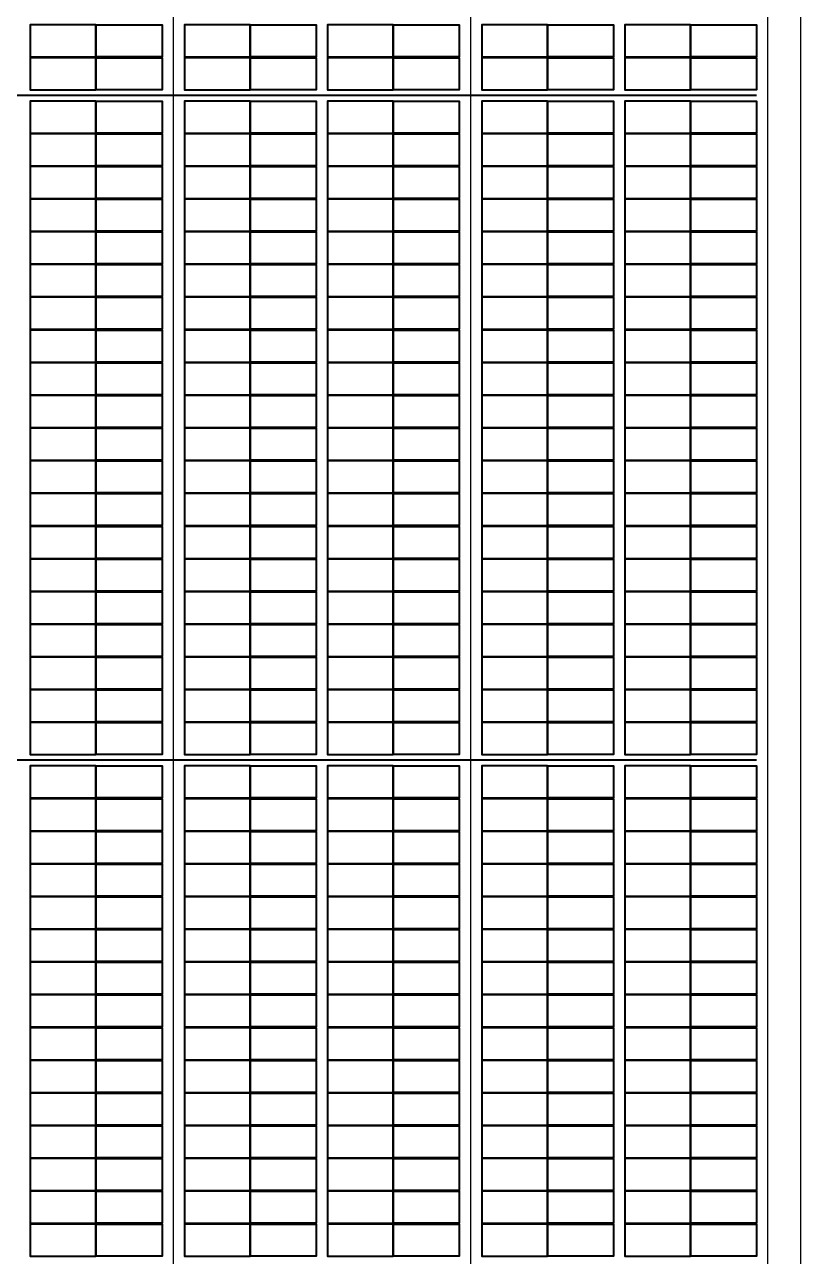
# Model space of a CAD drawing. Header units: millimetres. Extents: x -735047 to 1918431, y -1621985 to 747622.
# Drawn here: x 1770334 to 1797830, y -734042 to -690409 of the extents above; entities that cross this region are included whole.
import ezdxf

# ---------------------------------------------------------------- set-up
doc = ezdxf.new("R2010")
doc.units = ezdxf.units.MM
for name, color, linetype, lineweight in [('SOL-BUILDING_OUTLINE', 1, 'Continuous', 30), ('SOL-CRR - EXISTING', 251, 'Continuous', 40), ('SOL-PV MODULES - PH1', 250, 'Continuous', 40)]:
    doc.layers.add(name, color=color, linetype=linetype, lineweight=lineweight)
doc.layers.add('SOL-WALKWAYS EXISTING', color=250, linetype='Continuous')

msp = doc.modelspace()

# ---------------------------------------------------------------- linework, layer by layer
at = {"layer": 'SOL-BUILDING_OUTLINE'}
msp.add_line((1797829.742, -647565.811), (1797829.742, -821566.117), dxfattribs=at)
at = {"layer": 'SOL-CRR - EXISTING'}
for p, q in [((1796278.455, -692914.811), (1746529.454, -692914.811)), ((1796278.455, -716469.811), (1749258.708, -716469.811))]:
    msp.add_line(p, q, dxfattribs=at)
at = {"layer": 'SOL-PV MODULES - PH1'}
for points in [[(1772863.589, -690421.811), (1770533.786, -690421.811), (1770533.786, -691555.811), (1772863.589, -691555.811)], [(1772873.575, -690421.811), (1775203.378, -690421.811), (1775203.378, -691555.811), (1772873.575, -691555.811)], [(1778332.084, -690421.811), (1776002.281, -690421.811), (1776002.281, -691555.811), (1778332.084, -691555.811)], [(1778342.07, -690421.811), (1780671.873, -690421.811), (1780671.873, -691555.811), (1778342.07, -691555.811)], [(1783401.127, -690421.811), (1781071.325, -690421.811), (1781071.325, -691555.811), (1783401.127, -691555.811)], [(1783411.114, -690421.811), (1785740.916, -690421.811), (1785740.916, -691555.811), (1783411.114, -691555.811)], [(1788869.623, -690421.811), (1786539.82, -690421.811), (1786539.82, -691555.811), (1788869.623, -691555.811)], [(1788879.609, -690421.811), (1791209.412, -690421.811), (1791209.412, -691555.811), (1788879.609, -691555.811)], [(1793938.666, -690421.811), (1791608.864, -690421.811), (1791608.864, -691555.811), (1793938.666, -691555.811)], [(1793948.653, -690421.811), (1796278.455, -690421.811), (1796278.455, -691555.811), (1793948.653, -691555.811)], [(1772863.589, -691580.811), (1770533.786, -691580.811), (1770533.786, -692714.811), (1772863.589, -692714.811)], [(1772873.575, -691580.811), (1775203.378, -691580.811), (1775203.378, -692714.811), (1772873.575, -692714.811)], [(1778332.084, -691580.811), (1776002.281, -691580.811), (1776002.281, -692714.811), (1778332.084, -692714.811)], [(1778342.07, -691580.811), (1780671.873, -691580.811), (1780671.873, -692714.811), (1778342.07, -692714.811)], [(1783401.127, -691580.811), (1781071.325, -691580.811), (1781071.325, -692714.811), (1783401.127, -692714.811)], [(1783411.114, -691580.811), (1785740.916, -691580.811), (1785740.916, -692714.811), (1783411.114, -692714.811)], [(1788869.623, -691580.811), (1786539.82, -691580.811), (1786539.82, -692714.811), (1788869.623, -692714.811)], [(1788879.609, -691580.811), (1791209.412, -691580.811), (1791209.412, -692714.811), (1788879.609, -692714.811)], [(1793938.666, -691580.811), (1791608.864, -691580.811), (1791608.864, -692714.811), (1793938.666, -692714.811)], [(1793948.653, -691580.811), (1796278.455, -691580.811), (1796278.455, -692714.811), (1793948.653, -692714.811)], [(1772863.589, -693114.811), (1770533.786, -693114.811), (1770533.786, -694248.811), (1772863.589, -694248.811)], [(1772873.575, -693114.811), (1775203.378, -693114.811), (1775203.378, -694248.811), (1772873.575, -694248.811)], [(1778332.084, -693114.811), (1776002.281, -693114.811), (1776002.281, -694248.811), (1778332.084, -694248.811)], [(1778342.07, -693114.811), (1780671.873, -693114.811), (1780671.873, -694248.811), (1778342.07, -694248.811)], [(1783401.127, -693114.811), (1781071.325, -693114.811), (1781071.325, -694248.811), (1783401.127, -694248.811)], [(1783411.114, -693114.811), (1785740.916, -693114.811), (1785740.916, -694248.811), (1783411.114, -694248.811)], [(1788869.623, -693114.811), (1786539.82, -693114.811), (1786539.82, -694248.811), (1788869.623, -694248.811)], [(1788879.609, -693114.811), (1791209.412, -693114.811), (1791209.412, -694248.811), (1788879.609, -694248.811)], [(1793938.666, -693114.811), (1791608.864, -693114.811), (1791608.864, -694248.811), (1793938.666, -694248.811)], [(1793948.653, -693114.811), (1796278.455, -693114.811), (1796278.455, -694248.811), (1793948.653, -694248.811)], [(1772863.589, -694273.811), (1770533.786, -694273.811), (1770533.786, -695407.811), (1772863.589, -695407.811)], [(1772873.575, -694273.811), (1775203.378, -694273.811), (1775203.378, -695407.811), (1772873.575, -695407.811)], [(1778332.084, -694273.811), (1776002.281, -694273.811), (1776002.281, -695407.811), (1778332.084, -695407.811)], [(1778342.07, -694273.811), (1780671.873, -694273.811), (1780671.873, -695407.811), (1778342.07, -695407.811)], [(1783401.127, -694273.811), (1781071.325, -694273.811), (1781071.325, -695407.811), (1783401.127, -695407.811)], [(1783411.114, -694273.811), (1785740.916, -694273.811), (1785740.916, -695407.811), (1783411.114, -695407.811)], [(1788869.623, -694273.811), (1786539.82, -694273.811), (1786539.82, -695407.811), (1788869.623, -695407.811)], [(1788879.609, -694273.811), (1791209.412, -694273.811), (1791209.412, -695407.811), (1788879.609, -695407.811)], [(1793938.666, -694273.811), (1791608.864, -694273.811), (1791608.864, -695407.811), (1793938.666, -695407.811)], [(1793948.653, -694273.811), (1796278.455, -694273.811), (1796278.455, -695407.811), (1793948.653, -695407.811)], [(1772863.589, -695432.811), (1770533.786, -695432.811), (1770533.786, -696566.811), (1772863.589, -696566.811)], [(1772873.575, -695432.811), (1775203.378, -695432.811), (1775203.378, -696566.811), (1772873.575, -696566.811)], [(1778332.084, -695432.811), (1776002.281, -695432.811), (1776002.281, -696566.811), (1778332.084, -696566.811)], [(1778342.07, -695432.811), (1780671.873, -695432.811), (1780671.873, -696566.811), (1778342.07, -696566.811)], [(1783401.127, -695432.811), (1781071.325, -695432.811), (1781071.325, -696566.811), (1783401.127, -696566.811)], [(1783411.114, -695432.811), (1785740.916, -695432.811), (1785740.916, -696566.811), (1783411.114, -696566.811)], [(1788869.623, -695432.811), (1786539.82, -695432.811), (1786539.82, -696566.811), (1788869.623, -696566.811)], [(1788879.609, -695432.811), (1791209.412, -695432.811), (1791209.412, -696566.811), (1788879.609, -696566.811)], [(1793938.666, -695432.811), (1791608.864, -695432.811), (1791608.864, -696566.811), (1793938.666, -696566.811)], [(1793948.653, -695432.811), (1796278.455, -695432.811), (1796278.455, -696566.811), (1793948.653, -696566.811)], [(1772863.589, -696591.811), (1770533.786, -696591.811), (1770533.786, -697725.811), (1772863.589, -697725.811)], [(1772873.575, -696591.811), (1775203.378, -696591.811), (1775203.378, -697725.811), (1772873.575, -697725.811)], [(1778332.084, -696591.811), (1776002.281, -696591.811), (1776002.281, -697725.811), (1778332.084, -697725.811)], [(1778342.07, -696591.811), (1780671.873, -696591.811), (1780671.873, -697725.811), (1778342.07, -697725.811)], [(1783401.127, -696591.811), (1781071.325, -696591.811), (1781071.325, -697725.811), (1783401.127, -697725.811)], [(1783411.114, -696591.811), (1785740.916, -696591.811), (1785740.916, -697725.811), (1783411.114, -697725.811)], [(1788869.623, -696591.811), (1786539.82, -696591.811), (1786539.82, -697725.811), (1788869.623, -697725.811)], [(1788879.609, -696591.811), (1791209.412, -696591.811), (1791209.412, -697725.811), (1788879.609, -697725.811)], [(1793938.666, -696591.811), (1791608.864, -696591.811), (1791608.864, -697725.811), (1793938.666, -697725.811)], [(1793948.653, -696591.811), (1796278.455, -696591.811), (1796278.455, -697725.811), (1793948.653, -697725.811)], [(1772863.589, -697750.811), (1770533.786, -697750.811), (1770533.786, -698884.811), (1772863.589, -698884.811)], [(1772873.575, -697750.811), (1775203.378, -697750.811), (1775203.378, -698884.811), (1772873.575, -698884.811)], [(1778332.084, -697750.811), (1776002.281, -697750.811), (1776002.281, -698884.811), (1778332.084, -698884.811)], [(1778342.07, -697750.811), (1780671.873, -697750.811), (1780671.873, -698884.811), (1778342.07, -698884.811)], [(1783401.127, -697750.811), (1781071.325, -697750.811), (1781071.325, -698884.811), (1783401.127, -698884.811)], [(1783411.114, -697750.811), (1785740.916, -697750.811), (1785740.916, -698884.811), (1783411.114, -698884.811)], [(1788869.623, -697750.811), (1786539.82, -697750.811), (1786539.82, -698884.811), (1788869.623, -698884.811)], [(1788879.609, -697750.811), (1791209.412, -697750.811), (1791209.412, -698884.811), (1788879.609, -698884.811)], [(1793938.666, -697750.811), (1791608.864, -697750.811), (1791608.864, -698884.811), (1793938.666, -698884.811)], [(1793948.653, -697750.811), (1796278.455, -697750.811), (1796278.455, -698884.811), (1793948.653, -698884.811)], [(1772863.589, -698909.811), (1770533.786, -698909.811), (1770533.786, -700043.811), (1772863.589, -700043.811)], [(1772873.575, -698909.811), (1775203.378, -698909.811), (1775203.378, -700043.811), (1772873.575, -700043.811)], [(1778332.084, -698909.811), (1776002.281, -698909.811), (1776002.281, -700043.811), (1778332.084, -700043.811)], [(1778342.07, -698909.811), (1780671.873, -698909.811), (1780671.873, -700043.811), (1778342.07, -700043.811)], [(1783401.127, -698909.811), (1781071.325, -698909.811), (1781071.325, -700043.811), (1783401.127, -700043.811)], [(1783411.114, -698909.811), (1785740.916, -698909.811), (1785740.916, -700043.811), (1783411.114, -700043.811)], [(1788869.623, -698909.811), (1786539.82, -698909.811), (1786539.82, -700043.811), (1788869.623, -700043.811)], [(1788879.609, -698909.811), (1791209.412, -698909.811), (1791209.412, -700043.811), (1788879.609, -700043.811)], [(1793938.666, -698909.811), (1791608.864, -698909.811), (1791608.864, -700043.811), (1793938.666, -700043.811)], [(1793948.653, -698909.811), (1796278.455, -698909.811), (1796278.455, -700043.811), (1793948.653, -700043.811)], [(1772863.589, -700068.811), (1770533.786, -700068.811), (1770533.786, -701202.811), (1772863.589, -701202.811)], [(1772873.575, -700068.811), (1775203.378, -700068.811), (1775203.378, -701202.811), (1772873.575, -701202.811)], [(1778332.084, -700068.811), (1776002.281, -700068.811), (1776002.281, -701202.811), (1778332.084, -701202.811)], [(1778342.07, -700068.811), (1780671.873, -700068.811), (1780671.873, -701202.811), (1778342.07, -701202.811)], [(1783401.127, -700068.811), (1781071.325, -700068.811), (1781071.325, -701202.811), (1783401.127, -701202.811)], [(1783411.114, -700068.811), (1785740.916, -700068.811), (1785740.916, -701202.811), (1783411.114, -701202.811)], [(1788869.623, -700068.811), (1786539.82, -700068.811), (1786539.82, -701202.811), (1788869.623, -701202.811)], [(1788879.609, -700068.811), (1791209.412, -700068.811), (1791209.412, -701202.811), (1788879.609, -701202.811)], [(1793938.666, -700068.811), (1791608.864, -700068.811), (1791608.864, -701202.811), (1793938.666, -701202.811)], [(1793948.653, -700068.811), (1796278.455, -700068.811), (1796278.455, -701202.811), (1793948.653, -701202.811)], [(1772863.589, -701227.811), (1770533.786, -701227.811), (1770533.786, -702361.811), (1772863.589, -702361.811)], [(1772873.575, -701227.811), (1775203.378, -701227.811), (1775203.378, -702361.811), (1772873.575, -702361.811)], [(1778332.084, -701227.811), (1776002.281, -701227.811), (1776002.281, -702361.811), (1778332.084, -702361.811)], [(1778342.07, -701227.811), (1780671.873, -701227.811), (1780671.873, -702361.811), (1778342.07, -702361.811)], [(1783401.127, -701227.811), (1781071.325, -701227.811), (1781071.325, -702361.811), (1783401.127, -702361.811)], [(1783411.114, -701227.811), (1785740.916, -701227.811), (1785740.916, -702361.811), (1783411.114, -702361.811)], [(1788869.623, -701227.811), (1786539.82, -701227.811), (1786539.82, -702361.811), (1788869.623, -702361.811)], [(1788879.609, -701227.811), (1791209.412, -701227.811), (1791209.412, -702361.811), (1788879.609, -702361.811)], [(1793938.666, -701227.811), (1791608.864, -701227.811), (1791608.864, -702361.811), (1793938.666, -702361.811)], [(1793948.653, -701227.811), (1796278.455, -701227.811), (1796278.455, -702361.811), (1793948.653, -702361.811)], [(1772863.589, -702386.811), (1770533.786, -702386.811), (1770533.786, -703520.811), (1772863.589, -703520.811)], [(1772873.575, -702386.811), (1775203.378, -702386.811), (1775203.378, -703520.811), (1772873.575, -703520.811)], [(1778332.084, -702386.811), (1776002.281, -702386.811), (1776002.281, -703520.811), (1778332.084, -703520.811)], [(1778342.07, -702386.811), (1780671.873, -702386.811), (1780671.873, -703520.811), (1778342.07, -703520.811)], [(1783401.127, -702386.811), (1781071.325, -702386.811), (1781071.325, -703520.811), (1783401.127, -703520.811)], [(1783411.114, -702386.811), (1785740.916, -702386.811), (1785740.916, -703520.811), (1783411.114, -703520.811)], [(1788869.623, -702386.811), (1786539.82, -702386.811), (1786539.82, -703520.811), (1788869.623, -703520.811)], [(1788879.609, -702386.811), (1791209.412, -702386.811), (1791209.412, -703520.811), (1788879.609, -703520.811)], [(1793938.666, -702386.811), (1791608.864, -702386.811), (1791608.864, -703520.811), (1793938.666, -703520.811)], [(1793948.653, -702386.811), (1796278.455, -702386.811), (1796278.455, -703520.811), (1793948.653, -703520.811)], [(1772863.589, -703545.811), (1770533.786, -703545.811), (1770533.786, -704679.811), (1772863.589, -704679.811)], [(1772873.575, -703545.811), (1775203.378, -703545.811), (1775203.378, -704679.811), (1772873.575, -704679.811)], [(1778332.084, -703545.811), (1776002.281, -703545.811), (1776002.281, -704679.811), (1778332.084, -704679.811)], [(1778342.07, -703545.811), (1780671.873, -703545.811), (1780671.873, -704679.811), (1778342.07, -704679.811)], [(1783401.127, -703545.811), (1781071.325, -703545.811), (1781071.325, -704679.811), (1783401.127, -704679.811)], [(1783411.114, -703545.811), (1785740.916, -703545.811), (1785740.916, -704679.811), (1783411.114, -704679.811)], [(1788869.623, -703545.811), (1786539.82, -703545.811), (1786539.82, -704679.811), (1788869.623, -704679.811)], [(1788879.609, -703545.811), (1791209.412, -703545.811), (1791209.412, -704679.811), (1788879.609, -704679.811)], [(1793938.666, -703545.811), (1791608.864, -703545.811), (1791608.864, -704679.811), (1793938.666, -704679.811)], [(1793948.653, -703545.811), (1796278.455, -703545.811), (1796278.455, -704679.811), (1793948.653, -704679.811)], [(1772863.589, -704704.811), (1770533.786, -704704.811), (1770533.786, -705838.811), (1772863.589, -705838.811)], [(1772873.575, -704704.811), (1775203.378, -704704.811), (1775203.378, -705838.811), (1772873.575, -705838.811)], [(1778332.084, -704704.811), (1776002.281, -704704.811), (1776002.281, -705838.811), (1778332.084, -705838.811)], [(1778342.07, -704704.811), (1780671.873, -704704.811), (1780671.873, -705838.811), (1778342.07, -705838.811)], [(1783401.127, -704704.811), (1781071.325, -704704.811), (1781071.325, -705838.811), (1783401.127, -705838.811)], [(1783411.114, -704704.811), (1785740.916, -704704.811), (1785740.916, -705838.811), (1783411.114, -705838.811)], [(1788869.623, -704704.811), (1786539.82, -704704.811), (1786539.82, -705838.811), (1788869.623, -705838.811)], [(1788879.609, -704704.811), (1791209.412, -704704.811), (1791209.412, -705838.811), (1788879.609, -705838.811)], [(1793938.666, -704704.811), (1791608.864, -704704.811), (1791608.864, -705838.811), (1793938.666, -705838.811)], [(1793948.653, -704704.811), (1796278.455, -704704.811), (1796278.455, -705838.811), (1793948.653, -705838.811)], [(1772863.589, -705863.811), (1770533.786, -705863.811), (1770533.786, -706997.811), (1772863.589, -706997.811)], [(1772873.575, -705863.811), (1775203.378, -705863.811), (1775203.378, -706997.811), (1772873.575, -706997.811)], [(1778332.084, -705863.811), (1776002.281, -705863.811), (1776002.281, -706997.811), (1778332.084, -706997.811)], [(1778342.07, -705863.811), (1780671.873, -705863.811), (1780671.873, -706997.811), (1778342.07, -706997.811)], [(1783401.127, -705863.811), (1781071.325, -705863.811), (1781071.325, -706997.811), (1783401.127, -706997.811)], [(1783411.114, -705863.811), (1785740.916, -705863.811), (1785740.916, -706997.811), (1783411.114, -706997.811)], [(1788869.623, -705863.811), (1786539.82, -705863.811), (1786539.82, -706997.811), (1788869.623, -706997.811)], [(1788879.609, -705863.811), (1791209.412, -705863.811), (1791209.412, -706997.811), (1788879.609, -706997.811)], [(1793938.666, -705863.811), (1791608.864, -705863.811), (1791608.864, -706997.811), (1793938.666, -706997.811)], [(1793948.653, -705863.811), (1796278.455, -705863.811), (1796278.455, -706997.811), (1793948.653, -706997.811)], [(1772863.589, -707022.811), (1770533.786, -707022.811), (1770533.786, -708156.811), (1772863.589, -708156.811)], [(1772873.575, -707022.811), (1775203.378, -707022.811), (1775203.378, -708156.811), (1772873.575, -708156.811)], [(1778332.084, -707022.811), (1776002.281, -707022.811), (1776002.281, -708156.811), (1778332.084, -708156.811)], [(1778342.07, -707022.811), (1780671.873, -707022.811), (1780671.873, -708156.811), (1778342.07, -708156.811)], [(1783401.127, -707022.811), (1781071.325, -707022.811), (1781071.325, -708156.811), (1783401.127, -708156.811)], [(1783411.114, -707022.811), (1785740.916, -707022.811), (1785740.916, -708156.811), (1783411.114, -708156.811)], [(1788869.623, -707022.811), (1786539.82, -707022.811), (1786539.82, -708156.811), (1788869.623, -708156.811)], [(1788879.609, -707022.811), (1791209.412, -707022.811), (1791209.412, -708156.811), (1788879.609, -708156.811)], [(1793938.666, -707022.811), (1791608.864, -707022.811), (1791608.864, -708156.811), (1793938.666, -708156.811)], [(1793948.653, -707022.811), (1796278.455, -707022.811), (1796278.455, -708156.811), (1793948.653, -708156.811)], [(1772863.589, -708181.811), (1770533.786, -708181.811), (1770533.786, -709315.811), (1772863.589, -709315.811)], [(1772873.575, -708181.811), (1775203.378, -708181.811), (1775203.378, -709315.811), (1772873.575, -709315.811)], [(1778332.084, -708181.811), (1776002.281, -708181.811), (1776002.281, -709315.811), (1778332.084, -709315.811)], [(1778342.07, -708181.811), (1780671.873, -708181.811), (1780671.873, -709315.811), (1778342.07, -709315.811)], [(1783401.127, -708181.811), (1781071.325, -708181.811), (1781071.325, -709315.811), (1783401.127, -709315.811)], [(1783411.114, -708181.811), (1785740.916, -708181.811), (1785740.916, -709315.811), (1783411.114, -709315.811)], [(1788869.623, -708181.811), (1786539.82, -708181.811), (1786539.82, -709315.811), (1788869.623, -709315.811)], [(1788879.609, -708181.811), (1791209.412, -708181.811), (1791209.412, -709315.811), (1788879.609, -709315.811)], [(1793938.666, -708181.811), (1791608.864, -708181.811), (1791608.864, -709315.811), (1793938.666, -709315.811)], [(1793948.653, -708181.811), (1796278.455, -708181.811), (1796278.455, -709315.811), (1793948.653, -709315.811)], [(1772863.589, -709340.811), (1770533.786, -709340.811), (1770533.786, -710474.811), (1772863.589, -710474.811)], [(1772873.575, -709340.811), (1775203.378, -709340.811), (1775203.378, -710474.811), (1772873.575, -710474.811)], [(1778332.084, -709340.811), (1776002.281, -709340.811), (1776002.281, -710474.811), (1778332.084, -710474.811)], [(1778342.07, -709340.811), (1780671.873, -709340.811), (1780671.873, -710474.811), (1778342.07, -710474.811)], [(1783401.127, -709340.811), (1781071.325, -709340.811), (1781071.325, -710474.811), (1783401.127, -710474.811)], [(1783411.114, -709340.811), (1785740.916, -709340.811), (1785740.916, -710474.811), (1783411.114, -710474.811)], [(1788869.623, -709340.811), (1786539.82, -709340.811), (1786539.82, -710474.811), (1788869.623, -710474.811)], [(1788879.609, -709340.811), (1791209.412, -709340.811), (1791209.412, -710474.811), (1788879.609, -710474.811)], [(1793938.666, -709340.811), (1791608.864, -709340.811), (1791608.864, -710474.811), (1793938.666, -710474.811)], [(1793948.653, -709340.811), (1796278.455, -709340.811), (1796278.455, -710474.811), (1793948.653, -710474.811)], [(1772863.589, -710499.811), (1770533.786, -710499.811), (1770533.786, -711633.811), (1772863.589, -711633.811)], [(1772873.575, -710499.811), (1775203.378, -710499.811), (1775203.378, -711633.811), (1772873.575, -711633.811)], [(1778332.084, -710499.811), (1776002.281, -710499.811), (1776002.281, -711633.811), (1778332.084, -711633.811)], [(1778342.07, -710499.811), (1780671.873, -710499.811), (1780671.873, -711633.811), (1778342.07, -711633.811)], [(1783401.127, -710499.811), (1781071.325, -710499.811), (1781071.325, -711633.811), (1783401.127, -711633.811)], [(1783411.114, -710499.811), (1785740.916, -710499.811), (1785740.916, -711633.811), (1783411.114, -711633.811)], [(1788869.623, -710499.811), (1786539.82, -710499.811), (1786539.82, -711633.811), (1788869.623, -711633.811)], [(1788879.609, -710499.811), (1791209.412, -710499.811), (1791209.412, -711633.811), (1788879.609, -711633.811)], [(1793938.666, -710499.811), (1791608.864, -710499.811), (1791608.864, -711633.811), (1793938.666, -711633.811)], [(1793948.653, -710499.811), (1796278.455, -710499.811), (1796278.455, -711633.811), (1793948.653, -711633.811)], [(1772863.589, -711658.811), (1770533.786, -711658.811), (1770533.786, -712792.811), (1772863.589, -712792.811)], [(1772873.575, -711658.811), (1775203.378, -711658.811), (1775203.378, -712792.811), (1772873.575, -712792.811)], [(1778332.084, -711658.811), (1776002.281, -711658.811), (1776002.281, -712792.811), (1778332.084, -712792.811)], [(1778342.07, -711658.811), (1780671.873, -711658.811), (1780671.873, -712792.811), (1778342.07, -712792.811)], [(1783401.127, -711658.811), (1781071.325, -711658.811), (1781071.325, -712792.811), (1783401.127, -712792.811)], [(1783411.114, -711658.811), (1785740.916, -711658.811), (1785740.916, -712792.811), (1783411.114, -712792.811)], [(1788869.623, -711658.811), (1786539.82, -711658.811), (1786539.82, -712792.811), (1788869.623, -712792.811)], [(1788879.609, -711658.811), (1791209.412, -711658.811), (1791209.412, -712792.811), (1788879.609, -712792.811)], [(1793938.666, -711658.811), (1791608.864, -711658.811), (1791608.864, -712792.811), (1793938.666, -712792.811)], [(1793948.653, -711658.811), (1796278.455, -711658.811), (1796278.455, -712792.811), (1793948.653, -712792.811)], [(1772863.589, -712817.811), (1770533.786, -712817.811), (1770533.786, -713951.811), (1772863.589, -713951.811)], [(1772873.575, -712817.811), (1775203.378, -712817.811), (1775203.378, -713951.811), (1772873.575, -713951.811)], [(1778332.084, -712817.811), (1776002.281, -712817.811), (1776002.281, -713951.811), (1778332.084, -713951.811)], [(1778342.07, -712817.811), (1780671.873, -712817.811), (1780671.873, -713951.811), (1778342.07, -713951.811)], [(1783401.127, -712817.811), (1781071.325, -712817.811), (1781071.325, -713951.811), (1783401.127, -713951.811)], [(1783411.114, -712817.811), (1785740.916, -712817.811), (1785740.916, -713951.811), (1783411.114, -713951.811)], [(1788869.623, -712817.811), (1786539.82, -712817.811), (1786539.82, -713951.811), (1788869.623, -713951.811)], [(1788879.609, -712817.811), (1791209.412, -712817.811), (1791209.412, -713951.811), (1788879.609, -713951.811)], [(1793938.666, -712817.811), (1791608.864, -712817.811), (1791608.864, -713951.811), (1793938.666, -713951.811)], [(1793948.653, -712817.811), (1796278.455, -712817.811), (1796278.455, -713951.811), (1793948.653, -713951.811)], [(1772863.589, -713976.811), (1770533.786, -713976.811), (1770533.786, -715110.811), (1772863.589, -715110.811)], [(1772873.575, -713976.811), (1775203.378, -713976.811), (1775203.378, -715110.811), (1772873.575, -715110.811)], [(1778332.084, -713976.811), (1776002.281, -713976.811), (1776002.281, -715110.811), (1778332.084, -715110.811)], [(1778342.07, -713976.811), (1780671.873, -713976.811), (1780671.873, -715110.811), (1778342.07, -715110.811)], [(1783401.127, -713976.811), (1781071.325, -713976.811), (1781071.325, -715110.811), (1783401.127, -715110.811)], [(1783411.114, -713976.811), (1785740.916, -713976.811), (1785740.916, -715110.811), (1783411.114, -715110.811)], [(1788869.623, -713976.811), (1786539.82, -713976.811), (1786539.82, -715110.811), (1788869.623, -715110.811)], [(1788879.609, -713976.811), (1791209.412, -713976.811), (1791209.412, -715110.811), (1788879.609, -715110.811)], [(1793938.666, -713976.811), (1791608.864, -713976.811), (1791608.864, -715110.811), (1793938.666, -715110.811)], [(1793948.653, -713976.811), (1796278.455, -713976.811), (1796278.455, -715110.811), (1793948.653, -715110.811)], [(1772863.589, -715135.811), (1770533.786, -715135.811), (1770533.786, -716269.811), (1772863.589, -716269.811)], [(1772873.575, -715135.811), (1775203.378, -715135.811), (1775203.378, -716269.811), (1772873.575, -716269.811)], [(1778332.084, -715135.811), (1776002.281, -715135.811), (1776002.281, -716269.811), (1778332.084, -716269.811)], [(1778342.07, -715135.811), (1780671.873, -715135.811), (1780671.873, -716269.811), (1778342.07, -716269.811)], [(1783401.127, -715135.811), (1781071.325, -715135.811), (1781071.325, -716269.811), (1783401.127, -716269.811)], [(1783411.114, -715135.811), (1785740.916, -715135.811), (1785740.916, -716269.811), (1783411.114, -716269.811)], [(1788869.623, -715135.811), (1786539.82, -715135.811), (1786539.82, -716269.811), (1788869.623, -716269.811)], [(1788879.609, -715135.811), (1791209.412, -715135.811), (1791209.412, -716269.811), (1788879.609, -716269.811)], [(1793938.666, -715135.811), (1791608.864, -715135.811), (1791608.864, -716269.811), (1793938.666, -716269.811)], [(1793948.653, -715135.811), (1796278.455, -715135.811), (1796278.455, -716269.811), (1793948.653, -716269.811)], [(1772863.589, -716669.811), (1770533.786, -716669.811), (1770533.786, -717803.811), (1772863.589, -717803.811)], [(1772873.575, -716669.811), (1775203.378, -716669.811), (1775203.378, -717803.811), (1772873.575, -717803.811)], [(1778332.084, -716669.811), (1776002.281, -716669.811), (1776002.281, -717803.811), (1778332.084, -717803.811)], [(1778342.07, -716669.811), (1780671.873, -716669.811), (1780671.873, -717803.811), (1778342.07, -717803.811)], [(1783401.127, -716669.811), (1781071.325, -716669.811), (1781071.325, -717803.811), (1783401.127, -717803.811)], [(1783411.114, -716669.811), (1785740.916, -716669.811), (1785740.916, -717803.811), (1783411.114, -717803.811)], [(1788869.623, -716669.811), (1786539.82, -716669.811), (1786539.82, -717803.811), (1788869.623, -717803.811)], [(1788879.609, -716669.811), (1791209.412, -716669.811), (1791209.412, -717803.811), (1788879.609, -717803.811)], [(1793938.666, -716669.811), (1791608.864, -716669.811), (1791608.864, -717803.811), (1793938.666, -717803.811)], [(1793948.653, -716669.811), (1796278.455, -716669.811), (1796278.455, -717803.811), (1793948.653, -717803.811)], [(1772863.589, -717828.811), (1770533.786, -717828.811), (1770533.786, -718962.811), (1772863.589, -718962.811)], [(1772873.575, -717828.811), (1775203.378, -717828.811), (1775203.378, -718962.811), (1772873.575, -718962.811)], [(1778332.084, -717828.811), (1776002.281, -717828.811), (1776002.281, -718962.811), (1778332.084, -718962.811)], [(1778342.07, -717828.811), (1780671.873, -717828.811), (1780671.873, -718962.811), (1778342.07, -718962.811)], [(1783401.127, -717828.811), (1781071.325, -717828.811), (1781071.325, -718962.811), (1783401.127, -718962.811)], [(1783411.114, -717828.811), (1785740.916, -717828.811), (1785740.916, -718962.811), (1783411.114, -718962.811)], [(1788869.623, -717828.811), (1786539.82, -717828.811), (1786539.82, -718962.811), (1788869.623, -718962.811)], [(1788879.609, -717828.811), (1791209.412, -717828.811), (1791209.412, -718962.811), (1788879.609, -718962.811)], [(1793938.666, -717828.811), (1791608.864, -717828.811), (1791608.864, -718962.811), (1793938.666, -718962.811)], [(1793948.653, -717828.811), (1796278.455, -717828.811), (1796278.455, -718962.811), (1793948.653, -718962.811)], [(1772863.589, -718987.811), (1770533.786, -718987.811), (1770533.786, -720121.811), (1772863.589, -720121.811)], [(1772873.575, -718987.811), (1775203.378, -718987.811), (1775203.378, -720121.811), (1772873.575, -720121.811)], [(1778332.084, -718987.811), (1776002.281, -718987.811), (1776002.281, -720121.811), (1778332.084, -720121.811)], [(1778342.07, -718987.811), (1780671.873, -718987.811), (1780671.873, -720121.811), (1778342.07, -720121.811)], [(1783401.127, -718987.811), (1781071.325, -718987.811), (1781071.325, -720121.811), (1783401.127, -720121.811)], [(1783411.114, -718987.811), (1785740.916, -718987.811), (1785740.916, -720121.811), (1783411.114, -720121.811)], [(1788869.623, -718987.811), (1786539.82, -718987.811), (1786539.82, -720121.811), (1788869.623, -720121.811)], [(1788879.609, -718987.811), (1791209.412, -718987.811), (1791209.412, -720121.811), (1788879.609, -720121.811)], [(1793938.666, -718987.811), (1791608.864, -718987.811), (1791608.864, -720121.811), (1793938.666, -720121.811)], [(1793948.653, -718987.811), (1796278.455, -718987.811), (1796278.455, -720121.811), (1793948.653, -720121.811)], [(1772863.589, -720146.811), (1770533.786, -720146.811), (1770533.786, -721280.811), (1772863.589, -721280.811)], [(1772873.575, -720146.811), (1775203.378, -720146.811), (1775203.378, -721280.811), (1772873.575, -721280.811)], [(1778332.084, -720146.811), (1776002.281, -720146.811), (1776002.281, -721280.811), (1778332.084, -721280.811)], [(1778342.07, -720146.811), (1780671.873, -720146.811), (1780671.873, -721280.811), (1778342.07, -721280.811)], [(1783401.127, -720146.811), (1781071.325, -720146.811), (1781071.325, -721280.811), (1783401.127, -721280.811)], [(1783411.114, -720146.811), (1785740.916, -720146.811), (1785740.916, -721280.811), (1783411.114, -721280.811)], [(1788869.623, -720146.811), (1786539.82, -720146.811), (1786539.82, -721280.811), (1788869.623, -721280.811)], [(1788879.609, -720146.811), (1791209.412, -720146.811), (1791209.412, -721280.811), (1788879.609, -721280.811)], [(1793938.666, -720146.811), (1791608.864, -720146.811), (1791608.864, -721280.811), (1793938.666, -721280.811)], [(1793948.653, -720146.811), (1796278.455, -720146.811), (1796278.455, -721280.811), (1793948.653, -721280.811)], [(1772863.589, -721305.811), (1770533.786, -721305.811), (1770533.786, -722439.811), (1772863.589, -722439.811)], [(1772873.575, -721305.811), (1775203.378, -721305.811), (1775203.378, -722439.811), (1772873.575, -722439.811)], [(1778332.084, -721305.811), (1776002.281, -721305.811), (1776002.281, -722439.811), (1778332.084, -722439.811)], [(1778342.07, -721305.811), (1780671.873, -721305.811), (1780671.873, -722439.811), (1778342.07, -722439.811)], [(1783401.127, -721305.811), (1781071.325, -721305.811), (1781071.325, -722439.811), (1783401.127, -722439.811)], [(1783411.114, -721305.811), (1785740.916, -721305.811), (1785740.916, -722439.811), (1783411.114, -722439.811)], [(1788869.623, -721305.811), (1786539.82, -721305.811), (1786539.82, -722439.811), (1788869.623, -722439.811)], [(1788879.609, -721305.811), (1791209.412, -721305.811), (1791209.412, -722439.811), (1788879.609, -722439.811)], [(1793938.666, -721305.811), (1791608.864, -721305.811), (1791608.864, -722439.811), (1793938.666, -722439.811)], [(1793948.653, -721305.811), (1796278.455, -721305.811), (1796278.455, -722439.811), (1793948.653, -722439.811)], [(1772863.589, -722464.811), (1770533.786, -722464.811), (1770533.786, -723598.811), (1772863.589, -723598.811)], [(1772873.575, -722464.811), (1775203.378, -722464.811), (1775203.378, -723598.811), (1772873.575, -723598.811)], [(1778332.084, -722464.811), (1776002.281, -722464.811), (1776002.281, -723598.811), (1778332.084, -723598.811)], [(1778342.07, -722464.811), (1780671.873, -722464.811), (1780671.873, -723598.811), (1778342.07, -723598.811)], [(1783401.127, -722464.811), (1781071.325, -722464.811), (1781071.325, -723598.811), (1783401.127, -723598.811)], [(1783411.114, -722464.811), (1785740.916, -722464.811), (1785740.916, -723598.811), (1783411.114, -723598.811)], [(1788869.623, -722464.811), (1786539.82, -722464.811), (1786539.82, -723598.811), (1788869.623, -723598.811)], [(1788879.609, -722464.811), (1791209.412, -722464.811), (1791209.412, -723598.811), (1788879.609, -723598.811)], [(1793938.666, -722464.811), (1791608.864, -722464.811), (1791608.864, -723598.811), (1793938.666, -723598.811)], [(1793948.653, -722464.811), (1796278.455, -722464.811), (1796278.455, -723598.811), (1793948.653, -723598.811)], [(1772863.589, -723623.811), (1770533.786, -723623.811), (1770533.786, -724757.811), (1772863.589, -724757.811)], [(1772873.575, -723623.811), (1775203.378, -723623.811), (1775203.378, -724757.811), (1772873.575, -724757.811)], [(1778332.084, -723623.811), (1776002.281, -723623.811), (1776002.281, -724757.811), (1778332.084, -724757.811)], [(1778342.07, -723623.811), (1780671.873, -723623.811), (1780671.873, -724757.811), (1778342.07, -724757.811)], [(1783401.127, -723623.811), (1781071.325, -723623.811), (1781071.325, -724757.811), (1783401.127, -724757.811)], [(1783411.114, -723623.811), (1785740.916, -723623.811), (1785740.916, -724757.811), (1783411.114, -724757.811)], [(1788869.623, -723623.811), (1786539.82, -723623.811), (1786539.82, -724757.811), (1788869.623, -724757.811)], [(1788879.609, -723623.811), (1791209.412, -723623.811), (1791209.412, -724757.811), (1788879.609, -724757.811)], [(1793938.666, -723623.811), (1791608.864, -723623.811), (1791608.864, -724757.811), (1793938.666, -724757.811)], [(1793948.653, -723623.811), (1796278.455, -723623.811), (1796278.455, -724757.811), (1793948.653, -724757.811)], [(1772863.589, -724782.811), (1770533.786, -724782.811), (1770533.786, -725916.811), (1772863.589, -725916.811)], [(1772873.575, -724782.811), (1775203.378, -724782.811), (1775203.378, -725916.811), (1772873.575, -725916.811)], [(1778332.084, -724782.811), (1776002.281, -724782.811), (1776002.281, -725916.811), (1778332.084, -725916.811)], [(1778342.07, -724782.811), (1780671.873, -724782.811), (1780671.873, -725916.811), (1778342.07, -725916.811)], [(1783401.127, -724782.811), (1781071.325, -724782.811), (1781071.325, -725916.811), (1783401.127, -725916.811)], [(1783411.114, -724782.811), (1785740.916, -724782.811), (1785740.916, -725916.811), (1783411.114, -725916.811)], [(1788869.623, -724782.811), (1786539.82, -724782.811), (1786539.82, -725916.811), (1788869.623, -725916.811)], [(1788879.609, -724782.811), (1791209.412, -724782.811), (1791209.412, -725916.811), (1788879.609, -725916.811)], [(1793938.666, -724782.811), (1791608.864, -724782.811), (1791608.864, -725916.811), (1793938.666, -725916.811)], [(1793948.653, -724782.811), (1796278.455, -724782.811), (1796278.455, -725916.811), (1793948.653, -725916.811)], [(1772863.589, -725941.811), (1770533.786, -725941.811), (1770533.786, -727075.811), (1772863.589, -727075.811)], [(1772873.575, -725941.811), (1775203.378, -725941.811), (1775203.378, -727075.811), (1772873.575, -727075.811)], [(1778332.084, -725941.811), (1776002.281, -725941.811), (1776002.281, -727075.811), (1778332.084, -727075.811)], [(1778342.07, -725941.811), (1780671.873, -725941.811), (1780671.873, -727075.811), (1778342.07, -727075.811)], [(1783401.127, -725941.811), (1781071.325, -725941.811), (1781071.325, -727075.811), (1783401.127, -727075.811)], [(1783411.114, -725941.811), (1785740.916, -725941.811), (1785740.916, -727075.811), (1783411.114, -727075.811)], [(1788869.623, -725941.811), (1786539.82, -725941.811), (1786539.82, -727075.811), (1788869.623, -727075.811)], [(1788879.609, -725941.811), (1791209.412, -725941.811), (1791209.412, -727075.811), (1788879.609, -727075.811)], [(1793938.666, -725941.811), (1791608.864, -725941.811), (1791608.864, -727075.811), (1793938.666, -727075.811)], [(1793948.653, -725941.811), (1796278.455, -725941.811), (1796278.455, -727075.811), (1793948.653, -727075.811)], [(1772863.589, -727100.811), (1770533.786, -727100.811), (1770533.786, -728234.811), (1772863.589, -728234.811)], [(1772873.575, -727100.811), (1775203.378, -727100.811), (1775203.378, -728234.811), (1772873.575, -728234.811)], [(1778332.084, -727100.811), (1776002.281, -727100.811), (1776002.281, -728234.811), (1778332.084, -728234.811)], [(1778342.07, -727100.811), (1780671.873, -727100.811), (1780671.873, -728234.811), (1778342.07, -728234.811)], [(1783401.127, -727100.811), (1781071.325, -727100.811), (1781071.325, -728234.811), (1783401.127, -728234.811)], [(1783411.114, -727100.811), (1785740.916, -727100.811), (1785740.916, -728234.811), (1783411.114, -728234.811)], [(1788869.623, -727100.811), (1786539.82, -727100.811), (1786539.82, -728234.811), (1788869.623, -728234.811)], [(1788879.609, -727100.811), (1791209.412, -727100.811), (1791209.412, -728234.811), (1788879.609, -728234.811)], [(1793938.666, -727100.811), (1791608.864, -727100.811), (1791608.864, -728234.811), (1793938.666, -728234.811)], [(1793948.653, -727100.811), (1796278.455, -727100.811), (1796278.455, -728234.811), (1793948.653, -728234.811)], [(1772863.589, -728259.811), (1770533.786, -728259.811), (1770533.786, -729393.811), (1772863.589, -729393.811)], [(1772873.575, -728259.811), (1775203.378, -728259.811), (1775203.378, -729393.811), (1772873.575, -729393.811)], [(1778332.084, -728259.811), (1776002.281, -728259.811), (1776002.281, -729393.811), (1778332.084, -729393.811)], [(1778342.07, -728259.811), (1780671.873, -728259.811), (1780671.873, -729393.811), (1778342.07, -729393.811)], [(1783401.127, -728259.811), (1781071.325, -728259.811), (1781071.325, -729393.811), (1783401.127, -729393.811)], [(1783411.114, -728259.811), (1785740.916, -728259.811), (1785740.916, -729393.811), (1783411.114, -729393.811)], [(1788869.623, -728259.811), (1786539.82, -728259.811), (1786539.82, -729393.811), (1788869.623, -729393.811)], [(1788879.609, -728259.811), (1791209.412, -728259.811), (1791209.412, -729393.811), (1788879.609, -729393.811)], [(1793938.666, -728259.811), (1791608.864, -728259.811), (1791608.864, -729393.811), (1793938.666, -729393.811)], [(1793948.653, -728259.811), (1796278.455, -728259.811), (1796278.455, -729393.811), (1793948.653, -729393.811)], [(1772863.589, -729418.811), (1770533.786, -729418.811), (1770533.786, -730552.811), (1772863.589, -730552.811)], [(1772873.575, -729418.811), (1775203.378, -729418.811), (1775203.378, -730552.811), (1772873.575, -730552.811)], [(1778332.084, -729418.811), (1776002.281, -729418.811), (1776002.281, -730552.811), (1778332.084, -730552.811)], [(1778342.07, -729418.811), (1780671.873, -729418.811), (1780671.873, -730552.811), (1778342.07, -730552.811)], [(1783401.127, -729418.811), (1781071.325, -729418.811), (1781071.325, -730552.811), (1783401.127, -730552.811)], [(1783411.114, -729418.811), (1785740.916, -729418.811), (1785740.916, -730552.811), (1783411.114, -730552.811)], [(1788869.623, -729418.811), (1786539.82, -729418.811), (1786539.82, -730552.811), (1788869.623, -730552.811)], [(1788879.609, -729418.811), (1791209.412, -729418.811), (1791209.412, -730552.811), (1788879.609, -730552.811)], [(1793938.666, -729418.811), (1791608.864, -729418.811), (1791608.864, -730552.811), (1793938.666, -730552.811)], [(1793948.653, -729418.811), (1796278.455, -729418.811), (1796278.455, -730552.811), (1793948.653, -730552.811)], [(1772863.589, -730577.811), (1770533.786, -730577.811), (1770533.786, -731711.811), (1772863.589, -731711.811)], [(1772873.575, -730577.811), (1775203.378, -730577.811), (1775203.378, -731711.811), (1772873.575, -731711.811)], [(1778332.084, -730577.811), (1776002.281, -730577.811), (1776002.281, -731711.811), (1778332.084, -731711.811)], [(1778342.07, -730577.811), (1780671.873, -730577.811), (1780671.873, -731711.811), (1778342.07, -731711.811)], [(1783401.127, -730577.811), (1781071.325, -730577.811), (1781071.325, -731711.811), (1783401.127, -731711.811)], [(1783411.114, -730577.811), (1785740.916, -730577.811), (1785740.916, -731711.811), (1783411.114, -731711.811)], [(1788869.623, -730577.811), (1786539.82, -730577.811), (1786539.82, -731711.811), (1788869.623, -731711.811)], [(1788879.609, -730577.811), (1791209.412, -730577.811), (1791209.412, -731711.811), (1788879.609, -731711.811)], [(1793938.666, -730577.811), (1791608.864, -730577.811), (1791608.864, -731711.811), (1793938.666, -731711.811)], [(1793948.653, -730577.811), (1796278.455, -730577.811), (1796278.455, -731711.811), (1793948.653, -731711.811)], [(1772863.589, -731736.811), (1770533.786, -731736.811), (1770533.786, -732870.811), (1772863.589, -732870.811)], [(1772873.575, -731736.811), (1775203.378, -731736.811), (1775203.378, -732870.811), (1772873.575, -732870.811)], [(1778332.084, -731736.811), (1776002.281, -731736.811), (1776002.281, -732870.811), (1778332.084, -732870.811)], [(1778342.07, -731736.811), (1780671.873, -731736.811), (1780671.873, -732870.811), (1778342.07, -732870.811)], [(1783401.127, -731736.811), (1781071.325, -731736.811), (1781071.325, -732870.811), (1783401.127, -732870.811)], [(1783411.114, -731736.811), (1785740.916, -731736.811), (1785740.916, -732870.811), (1783411.114, -732870.811)], [(1788869.623, -731736.811), (1786539.82, -731736.811), (1786539.82, -732870.811), (1788869.623, -732870.811)], [(1788879.609, -731736.811), (1791209.412, -731736.811), (1791209.412, -732870.811), (1788879.609, -732870.811)], [(1793938.666, -731736.811), (1791608.864, -731736.811), (1791608.864, -732870.811), (1793938.666, -732870.811)], [(1793948.653, -731736.811), (1796278.455, -731736.811), (1796278.455, -732870.811), (1793948.653, -732870.811)], [(1772863.589, -732895.811), (1770533.786, -732895.811), (1770533.786, -734029.811), (1772863.589, -734029.811)], [(1772873.575, -732895.811), (1775203.378, -732895.811), (1775203.378, -734029.811), (1772873.575, -734029.811)], [(1778332.084, -732895.811), (1776002.281, -732895.811), (1776002.281, -734029.811), (1778332.084, -734029.811)], [(1778342.07, -732895.811), (1780671.873, -732895.811), (1780671.873, -734029.811), (1778342.07, -734029.811)], [(1783401.127, -732895.811), (1781071.325, -732895.811), (1781071.325, -734029.811), (1783401.127, -734029.811)], [(1783411.114, -732895.811), (1785740.916, -732895.811), (1785740.916, -734029.811), (1783411.114, -734029.811)], [(1788869.623, -732895.811), (1786539.82, -732895.811), (1786539.82, -734029.811), (1788869.623, -734029.811)], [(1788879.609, -732895.811), (1791209.412, -732895.811), (1791209.412, -734029.811), (1788879.609, -734029.811)], [(1793938.666, -732895.811), (1791608.864, -732895.811), (1791608.864, -734029.811), (1793938.666, -734029.811)], [(1793948.653, -732895.811), (1796278.455, -732895.811), (1796278.455, -734029.811), (1793948.653, -734029.811)]]:
    msp.add_lwpolyline(points, close=True, dxfattribs=at)
at = {"layer": 'SOL-WALKWAYS EXISTING'}
for p, q in [((1775602.829, -650165.811), (1775602.829, -763779.811)), ((1786140.368, -650165.811), (1786140.368, -763779.811)), ((1796677.907, -763779.811), (1796677.907, -650165.811))]:
    msp.add_line(p, q, dxfattribs=at)

doc.saveas('drawing.dxf')
